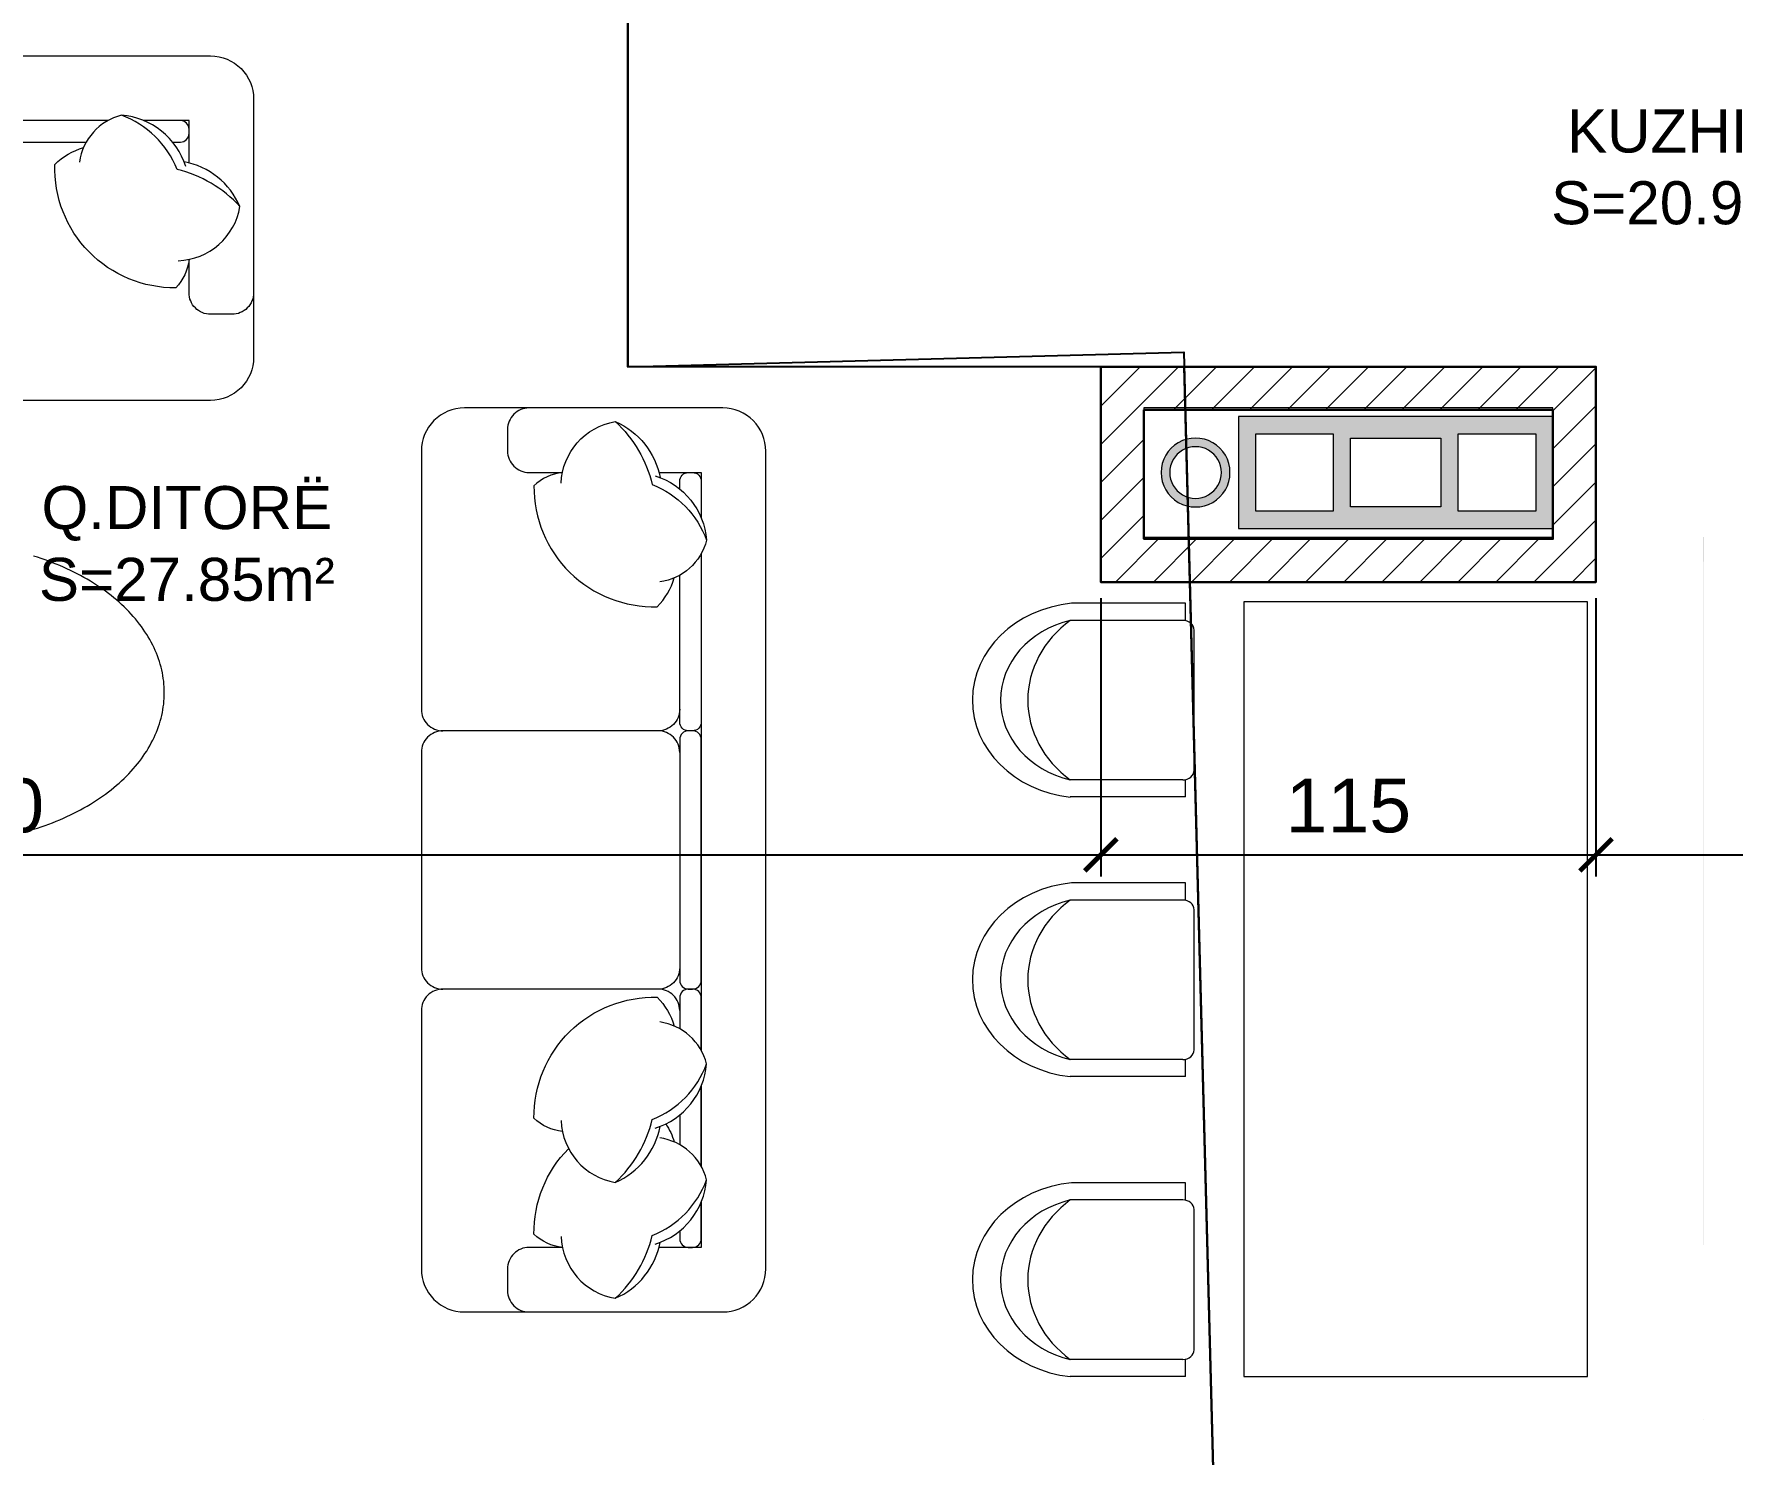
# Model space of a CAD drawing. Header units: centimetres. Extents: x 105417 to 110818, y -55119 to -48326.
# Drawn here: x 106506.6 to 106901, y -51200.4 to -50870.5 of the extents above; entities that cross this region are included whole.
import ezdxf

# ---------------------------------------------------------------- set-up
doc = ezdxf.new("R2010")
doc.units = ezdxf.units.CM
doc.header["$LTSCALE"] = 50
doc.header["$MEASUREMENT"] = 0
doc.layers.get('0').update_dxf_attribs({"color": 8})
for name, color, linetype in [('BORD', 5, 'Continuous'), ('COTE 50ème', 1, 'Continuous'), ('TALUS', 2, 'Continuous')]:
    doc.layers.add(name, color=color, linetype=linetype)
doc.layers.add('DEMOL', color=7, linetype='Continuous', lineweight=60, true_color=0xe6ac00)
doc.layers.add('FMULT', color=150, linetype='Continuous', plot=False)
for name, color, linetype, lineweight in [('MACONNERIE COUPE', 7, 'Continuous', 30), ('MACONNERIE HACHURE', 253, 'Continuous', 13), ('mobilimi', 8, 'Continuous', 9), ('PERCEMENT', 253, 'Continuous', 20)]:
    doc.layers.add(name, color=color, linetype=linetype, lineweight=lineweight)
doc.styles.add('RS_TEXT_1.50', font='arial.ttf', dxfattribs={"height": 12.5})
doc.styles.add('RS_TXT_50', font='arial.ttf', dxfattribs={"height": 12.5})
doc.dimstyles.new('RS_50CM_LINEAIRE', dxfattribs={"dimscale": 5, "dimtxt": 12.5, "dimasz": 1.5, "dimexe": 1, "dimexo": 2.5, "dimgap": 1, "dimtad": 1, "dimdec": 1, "dimrnd": 0.5, "dimdsep": 46, "dimtxsty": 'RS_TXT_50', "dimblk1": 'ARCHTICK', "dimblk2": 'ARCHTICK', "dimsah": 1, "dimcen": 2.5, "dimdle": 1, "dimclrt": 4, "dimadec": 0, "dimazin": 2, "dimtfac": 1, "dimtdec": 1, "dimtix": 1, "dimtmove": 2, "dimatfit": 3, "dimfxl": 1, "dimtolj": 1, "dimtzin": 0, "dimarcsym": 0})

# ---------------------------------------------------------------- blocks, each defined once
blk = doc.blocks.new('1111')
at = {"layer": 'mobilimi'}
for p, q in [((7498090.66, 4737224.66), (7498067.1, 4737224.66)), ((7498090.66, 4737221.1), (7498090.66, 4737224.66)), ((7498090.15, 4737221.13), (7498066.85, 4737221.13)), ((7498092.44, 4737190.14), (7498092.44, 4737219.13)), ((7498090.15, 4737188.14), (7498066.85, 4737188.14)), ((7498090.66, 4737184.61), (7498090.66, 4737188.14)), ((7498090.66, 4737184.61), (7498066.85, 4737184.61))]:
    blk.add_line(p, q, dxfattribs=at)
for centre, major_axis, start_param, end_param in [((7498069.68, 4737204.62), (-23.08, 0), -1.458692, 1.447759), ((7498071.99, 4737204.63), (-19.57, 0), -1.304651, 1.304651), ((7498082.73, 4737204.63), (24.67, 0), 2.270248, 4.012938), ((7498090.15, 4737219.13), (-2.29, 0), 3.141593, 4.712389), ((7498090.15, 4737190.14), (2.29, 0), 4.712389, 6.283185)]:
    blk.add_ellipse(centre, major_axis=major_axis, ratio=0.87377, start_param=start_param, end_param=end_param, dxfattribs=at)
blk = doc.blocks.new('_ArchTick')
at = {"color": 0, "linetype": 'ByBlock', "const_width": 0.15}
blk.add_lwpolyline([(-0.5, -0.5), (0.5, 0.5)], dxfattribs=at)
blk = doc.blocks.new('*D956')
at = {"layer": 'COTE 50ème', "color": 0, "lineweight": -2, "ltscale": 0.5, "transparency": 16777216}
for p, q in [((106754.35, -51001.51), (106754.35, -51066.17)), ((106234.35, -51018.24), (106234.35, -51066.17)), ((106229.35, -51061.17), (106759.35, -51061.17))]:
    blk.add_line(p, q, dxfattribs=at)
at = {"layer": 'Defpoints', "color": 0, "ltscale": 0.5, "transparency": 16777216}
for p in [(106754.35, -50989.01), (106234.35, -51005.74), (106754.35, -51061.17)]:
    blk.add_point(p, dxfattribs=at)
at = {"layer": 'COTE 50ème', "color": 0, "lineweight": -2, "ltscale": 0.5, "transparency": 16777216, "xscale": 7.5, "yscale": 7.5, "zscale": 7.5, "rotation": 180}
blk.add_blockref('_ArchTick', (106234.35, -51061.17), dxfattribs=at)
at = {"layer": 'COTE 50ème', "color": 0, "lineweight": -2, "ltscale": 0.5, "transparency": 16777216, "xscale": 7.5, "yscale": 7.5, "zscale": 7.5}
blk.add_blockref('_ArchTick', (106754.35, -51061.17), dxfattribs=at)
at = {"layer": 'COTE 50ème', "color": 4, "ltscale": 0.5, "transparency": 16777216, "insert": (106494.35, -51049.79), "char_height": 12.5, "attachment_point": 5, "style": 'RS_TXT_50'}
blk.add_mtext('\\A1;520', dxfattribs=at)
blk = doc.blocks.new('*D957')
at = {"layer": 'COTE 50ème', "color": 0, "lineweight": -2, "ltscale": 0.5, "transparency": 16777216}
for p, q in [((106754.35, -51001.51), (106754.35, -51066.17)), ((106869.35, -51001.51), (106869.35, -51066.17)), ((106749.35, -51061.17), (106874.35, -51061.17))]:
    blk.add_line(p, q, dxfattribs=at)
at = {"layer": 'Defpoints', "color": 0, "ltscale": 0.5, "transparency": 16777216}
for p in [(106754.35, -50989.01), (106869.35, -50989.01), (106869.35, -51061.17)]:
    blk.add_point(p, dxfattribs=at)
at = {"layer": 'COTE 50ème', "color": 0, "lineweight": -2, "ltscale": 0.5, "transparency": 16777216, "xscale": 7.5, "yscale": 7.5, "zscale": 7.5, "rotation": 180}
blk.add_blockref('_ArchTick', (106754.35, -51061.17), dxfattribs=at)
at = {"layer": 'COTE 50ème', "color": 0, "lineweight": -2, "ltscale": 0.5, "transparency": 16777216, "xscale": 7.5, "yscale": 7.5, "zscale": 7.5}
blk.add_blockref('_ArchTick', (106869.35, -51061.17), dxfattribs=at)
at = {"layer": 'COTE 50ème', "color": 4, "ltscale": 0.5, "transparency": 16777216, "insert": (106811.85, -51049.79), "char_height": 12.5, "attachment_point": 5, "style": 'RS_TXT_50'}
blk.add_mtext('\\A1;115', dxfattribs=at)
blk = doc.blocks.new('*D958')
at = {"layer": 'COTE 50ème', "color": 0, "lineweight": -2, "ltscale": 0.5, "transparency": 16777216}
for p, q in [((106869.35, -51001.51), (106869.35, -51066.17)), ((107044.35, -51009.46), (107044.35, -51066.17)), ((106864.35, -51061.17), (107049.35, -51061.17))]:
    blk.add_line(p, q, dxfattribs=at)
at = {"layer": 'Defpoints', "color": 0, "ltscale": 0.5, "transparency": 16777216}
for p in [(106869.35, -50989.01), (107044.35, -50996.96), (107044.35, -51061.17)]:
    blk.add_point(p, dxfattribs=at)
at = {"layer": 'COTE 50ème', "color": 0, "lineweight": -2, "ltscale": 0.5, "transparency": 16777216, "xscale": 7.5, "yscale": 7.5, "zscale": 7.5, "rotation": 180}
blk.add_blockref('_ArchTick', (106869.35, -51061.17), dxfattribs=at)
at = {"layer": 'COTE 50ème', "color": 0, "lineweight": -2, "ltscale": 0.5, "transparency": 16777216, "xscale": 7.5, "yscale": 7.5, "zscale": 7.5}
blk.add_blockref('_ArchTick', (107044.35, -51061.17), dxfattribs=at)
at = {"layer": 'COTE 50ème', "color": 4, "ltscale": 0.5, "transparency": 16777216, "insert": (106956.85, -51049.79), "char_height": 12.5, "attachment_point": 5, "style": 'RS_TXT_50'}
blk.add_mtext('\\A1;175', dxfattribs=at)
blk = doc.blocks.new('*D1062')
at = {"layer": 'COTE 50ème', "color": 0, "lineweight": -2, "ltscale": 0.5, "transparency": 16777216}
for p, q in [((105995.75, -52042.36), (105995.75, -49967.36)), ((106966.85, -49972.36), (105990.75, -49972.36)), ((106196.86, -52037.36), (105990.75, -52037.36))]:
    blk.add_line(p, q, dxfattribs=at)
at = {"layer": 'Defpoints', "color": 0, "ltscale": 0.5, "transparency": 16777216}
for p in [(105995.75, -49972.36), (106979.35, -49972.36), (106209.36, -52037.36)]:
    blk.add_point(p, dxfattribs=at)
at = {"layer": 'COTE 50ème', "color": 0, "lineweight": -2, "ltscale": 0.5, "transparency": 16777216, "xscale": 7.5, "yscale": 7.5, "zscale": 7.5}
for p, rotation in [((105995.75, -49972.36), 90), ((105995.75, -52037.36), 270)]:
    blk.add_blockref('_ArchTick', p, dxfattribs=dict(at, rotation=rotation))
at = {"layer": 'COTE 50ème', "color": 4, "ltscale": 0.5, "transparency": 16777216, "insert": (105984.37, -51004.86), "char_height": 12.5, "attachment_point": 5, "rotation": 90, "style": 'RS_TXT_50'}
blk.add_mtext('\\A1;2065', dxfattribs=at)

msp = doc.modelspace()

# ---------------------------------------------------------------- hatches: boundary and pattern name
at = {"layer": 'MACONNERIE HACHURE'}
h = msp.add_hatch(dxfattribs=at)
h.set_pattern_fill('ANSI31', color=256, scale=50, style=0)
h.paths.add_polyline_path([(107979.35, -50366.36), (108090.35, -50366.36), (108090.35, -50324.36), (107979.35, -50324.36)])
h.paths.add_polyline_path([(107987.35, -50358.36), (108082.35, -50358.36), (108082.35, -50332.36), (107987.35, -50332.36)], flags=16)
h.paths.add_polyline_path([(106528.35, -50366.36), (106639.35, -50366.36), (106639.35, -50324.36), (106528.35, -50324.36)])
h.paths.add_polyline_path([(106536.35, -50358.36), (106631.35, -50358.36), (106631.35, -50332.36), (106536.35, -50332.36)], flags=16)
h.paths.add_polyline_path([(106399.35, -52012.36), (106344.35, -52012.36), (106344.35, -52037.36), (106399.35, -52037.36)])
h.paths.add_polyline_path([(106579.35, -52037.36), (106679.35, -52037.36), (106679.35, -52012.36), (106579.35, -52012.36)])
h.paths.add_polyline_path([(108409.35, -50417.36), (108409.35, -50357.36), (108384.35, -50357.36), (108384.35, -50417.36)])
h.paths.add_polyline_path([(107296.85, -50332.36), (107321.85, -50332.36), (107321.85, -50112.36), (107296.85, -50112.36)])
h.paths.add_polyline_path([(107614.35, -50142.36), (107639.35, -50142.36), (107639.35, -49972.36), (107521.85, -49972.36), (107521.85, -49997.36), (107614.35, -49997.36)])
h.paths.add_polyline_path([(107296.85, -50112.36), (107321.85, -50112.36), (107321.85, -49972.36), (107296.85, -49972.36)])
h.paths.add_polyline_path([(107004.35, -50142.36), (106979.35, -50142.36), (106979.35, -49972.36), (107096.85, -49972.36), (107096.85, -49997.36), (107004.35, -49997.36)])
h.paths.add_polyline_path([(108384.35, -50672.36), (108409.35, -50672.36), (108409.35, -50597.36), (108384.35, -50597.36)])
h.paths.add_polyline_path([(106209.35, -50417.36), (106209.35, -50357.36), (106234.35, -50357.36), (106234.35, -50417.36)])
h.paths.add_polyline_path([(106234.35, -50752.25), (106209.35, -50752.25), (106209.35, -50697.36), (106234.35, -50697.36)])
h.paths.add_polyline_path([(108384.35, -50752.25), (108409.35, -50752.25), (108409.35, -50697.36), (108384.35, -50697.36)])
h.paths.add_polyline_path([(106234.35, -51247.36), (106209.35, -51247.36), (106209.35, -51192.47), (106234.35, -51192.47)])
h.paths.add_polyline_path([(106754.35, -50947.8), (106869.35, -50947.8), (106869.35, -50997.8), (106754.35, -50997.8)])
h.paths.add_polyline_path([(106764.35, -50957.8), (106859.35, -50957.8), (106859.35, -50987.8), (106764.35, -50987.8)], flags=16)
h.paths.add_polyline_path([(107749.35, -50947.36), (107864.35, -50947.36), (107864.35, -50997.36), (107749.35, -50997.36)])
h.paths.add_polyline_path([(107759.35, -50957.36), (107854.35, -50957.36), (107854.35, -50987.36), (107759.35, -50987.36)], flags=16)
h.paths.add_polyline_path([(107059.35, -51297.36), (107079.35, -51297.36), (107079.35, -51307.36), (107059.35, -51307.36)])
h.paths.add_polyline_path([(107004.35, -50357.36), (107096.85, -50357.36), (107096.85, -50332.36), (107004.35, -50332.36)])
h.paths.add_polyline_path([(106619.47, -50617.36), (106644.47, -50617.36), (106644.47, -50672.36), (106619.47, -50672.36)])
h.paths.add_polyline_path([(106234.35, -51032.36), (106209.35, -51032.36), (106209.35, -50912.36), (106234.35, -50912.36)])
h.paths.add_polyline_path([(107044.35, -50768.68), (106979.35, -50768.68), (106979.35, -50746.68), (107004.35, -50746.68), (107004.35, -50756.68), (107044.35, -50756.68)])
h.paths.add_polyline_path([(106234.35, -50672.36), (106209.35, -50672.36), (106209.35, -50597.36), (106234.35, -50597.36)])
h.paths.add_polyline_path([(107149.35, -51567.36), (107059.35, -51567.36), (107059.35, -51487.36), (106906.35, -51487.36), (106906.35, -51582.35), (106894.35, -51582.35), (106894.35, -51462.36), (107059.35, -51462.36), (107059.35, -51407.36), (107079.35, -51407.36), (107079.35, -51511.36), (107149.35, -51511.36), (107149.35, -51462.36), (107184.35, -51462.36), (107184.35, -51482.36), (107174.35, -51482.36), (107174.35, -51532.36), (107149.35, -51532.36), (107149.35, -51516.36), (107079.35, -51516.36), (107079.35, -51542.36), (107149.35, -51542.36)])
h.paths.add_polyline_path([(106979.35, -50392.36), (107004.35, -50392.36), (107004.35, -50654.68), (106979.35, -50654.68), (106979.35, -50617.36), (106919.35, -50617.36), (106919.35, -50592.36), (106979.35, -50592.36)])
h.paths.add_polyline_path([(107039.35, -52012.36), (106906.35, -52012.36), (106906.35, -51858.36), (106894.35, -51858.36), (106894.35, -52012.36), (106859.35, -52012.36), (106859.35, -52037.36), (107039.35, -52037.36)])
h.paths.add_polyline_path([(106344.35, -51612.36), (106344.35, -51670.47), (106319.35, -51670.47), (106319.35, -51617.36), (106209.35, -51617.36), (106209.35, -51527.36), (106234.35, -51527.36), (106234.35, -51592.36), (106567.35, -51592.36), (106567.35, -51587.36), (106719.35, -51587.36), (106719.35, -51577.36), (106731.35, -51577.36), (106731.35, -51672.36), (106792.22, -51672.36), (106792.22, -51684.36), (106719.35, -51684.36), (106719.35, -51612.36)])
h.paths.add_polyline_path([(106782.35, -51277.36), (106782.35, -51371.36), (106770.35, -51371.36), (106770.35, -51297.36), (106632.35, -51297.36), (106632.35, -51463.36), (106770.35, -51463.36), (106770.35, -51453.36), (106782.35, -51453.36), (106782.35, -51475.36), (106731.35, -51475.36), (106731.35, -51485.36), (106719.35, -51485.36), (106719.35, -51475.36), (106612.35, -51475.36), (106612.35, -51297.36), (106344.35, -51297.36), (106344.35, -51277.36)])
h.paths.add_polyline_path([(107559.35, -51297.36), (107539.35, -51297.36), (107539.35, -51307.36), (107559.35, -51307.36)])
h.paths.add_polyline_path([(107614.35, -50357.36), (107521.85, -50357.36), (107521.85, -50332.36), (107614.35, -50332.36)])
h.paths.add_polyline_path([(107994.35, -50617.36), (107969.35, -50617.36), (107969.35, -50672.36), (107994.35, -50672.36)])
h.paths.add_polyline_path([(108384.35, -51032.36), (108409.35, -51032.36), (108409.35, -50912.36), (108384.35, -50912.36)])
h.paths.add_polyline_path([(107574.35, -50768.68), (107639.35, -50768.68), (107639.35, -50746.68), (107614.35, -50746.68), (107614.35, -50756.68), (107574.35, -50756.68)])
h.paths.add_polyline_path([(107129.19, -51192.36), (107079.35, -51192.36), (107079.35, -51152.36), (107129.19, -51152.36)])
h.paths.add_polyline_path([(107289.35, -51192.36), (107249.35, -51192.36), (107249.35, -51152.36), (107289.35, -51152.36)])
h.paths.add_polyline_path([(106344.35, -51940.47), (106319.35, -51940.47), (106319.35, -51987.36), (106344.35, -51987.36)])
h.paths.add_polyline_path([(106234.35, -51297.36), (106209.35, -51297.36), (106209.35, -51347.36), (106234.35, -51347.36)])
h.paths.add_polyline_path([(107489.52, -51192.36), (107539.35, -51192.36), (107539.35, -51152.36), (107489.52, -51152.36)])
h.paths.add_polyline_path([(107329.35, -51192.36), (107369.35, -51192.36), (107369.35, -51152.36), (107329.35, -51152.36)])
h.paths.add_polyline_path([(107174.35, -52012.36), (107194.35, -52012.36), (107194.35, -52037.36), (107174.35, -52037.36)])
h.paths.add_polyline_path([(107469.35, -51567.36), (107559.35, -51567.36), (107559.35, -51487.36), (107712.35, -51487.36), (107712.35, -51582.35), (107724.35, -51582.35), (107724.35, -51462.36), (107559.35, -51462.36), (107559.35, -51407.36), (107539.35, -51407.36), (107539.35, -51511.36), (107469.35, -51511.36), (107469.35, -51462.36), (107284.35, -51462.36), (107284.35, -51482.36), (107444.35, -51482.36), (107444.35, -51532.36), (107469.35, -51532.36), (107469.35, -51516.36), (107539.35, -51516.36), (107539.35, -51542.36), (107469.35, -51542.36)])
h.paths.add_polyline_path([(108274.35, -51940.47), (108299.35, -51940.47), (108299.35, -51987.36), (108274.35, -51987.36)])
h.paths.add_polyline_path([(107294.35, -50357.36), (107276.85, -50357.36), (107276.85, -50332.36), (107341.85, -50332.36), (107341.85, -50357.36), (107324.35, -50357.36), (107324.35, -50822.36), (107294.35, -50822.36)])
h.paths.add_polyline_path([(107639.35, -50392.36), (107614.35, -50392.36), (107614.35, -50654.68), (107639.35, -50654.68), (107639.35, -50617.36), (107699.35, -50617.36), (107699.35, -50592.36), (107639.35, -50592.36)])
h.paths.add_polyline_path([(107294.35, -52012.36), (107444.35, -52012.36), (107444.35, -52037.36), (107294.35, -52037.36)])
h.paths.add_polyline_path([(107579.35, -52012.36), (107712.35, -52012.36), (107712.35, -51858.36), (107724.35, -51858.36), (107724.35, -52012.36), (108274.35, -52012.36), (108274.35, -52037.36), (107579.35, -52037.36)])
h.paths.add_polyline_path([(108274.35, -51612.36), (108274.35, -51670.47), (108299.35, -51670.47), (108299.35, -51617.36), (108409.35, -51617.36), (108409.35, -51527.36), (108384.35, -51527.36), (108384.35, -51592.36), (108051.35, -51592.36), (108051.35, -51587.36), (107899.35, -51587.36), (107899.35, -51577.36), (107887.35, -51577.36), (107887.35, -51672.36), (107826.49, -51672.36), (107826.49, -51684.36), (107899.35, -51684.36), (107899.35, -51612.36)])
h.paths.add_polyline_path([(107836.35, -51277.36), (107836.35, -51371.36), (107848.35, -51371.36), (107848.35, -51297.36), (107986.35, -51297.36), (107986.35, -51463.36), (107848.35, -51463.36), (107848.35, -51453.36), (107836.35, -51453.36), (107836.35, -51475.36), (107887.35, -51475.36), (107887.35, -51485.36), (107899.35, -51485.36), (107899.35, -51475.36), (108006.35, -51475.36), (108006.35, -51297.36), (108274.35, -51297.36), (108274.35, -51277.36)])
h.paths.add_polyline_path([(108384.35, -51297.36), (108409.35, -51297.36), (108409.35, -51347.36), (108384.35, -51347.36)])
h.paths.add_polyline_path([(108384.35, -51247.36), (108409.35, -51247.36), (108409.35, -51192.47), (108384.35, -51192.47)])
h.paths.add_polyline_path([(106906.35, -51766.36), (107149.35, -51766.36), (107149.35, -51746.36), (106906.35, -51746.36), (106906.35, -51664.35), (106894.35, -51664.35), (106894.35, -51672.36), (106884.35, -51672.36), (106884.35, -51684.36), (106894.35, -51684.36), (106894.35, -51776.36), (106906.35, -51776.36)])
h.paths.add_polyline_path([(107712.35, -51766.36), (107469.35, -51766.36), (107469.35, -51746.36), (107712.35, -51746.36), (107712.35, -51664.35), (107724.35, -51664.35), (107724.35, -51672.36), (107734.35, -51672.36), (107734.35, -51684.36), (107724.35, -51684.36), (107724.35, -51776.36), (107712.35, -51776.36)])
at = {"layer": 'PERCEMENT'}
h = msp.add_hatch(color=256, dxfattribs=at)
h.paths.add_polyline_path([(106859.35, -50959.36), (106786.35, -50959.36), (106786.35, -50985.36), (106859.35, -50985.36)])
h.paths.add_polyline_path([(106855.35, -50963.36), (106855.35, -50981.36), (106837.35, -50981.36), (106837.35, -50963.36)], flags=0)
h.paths.add_polyline_path([(106833.35, -50980.36), (106812.35, -50980.36), (106812.35, -50964.36), (106833.35, -50964.36)], flags=0)
h.paths.add_polyline_path([(106808.35, -50963.36), (106808.35, -50981.36), (106790.35, -50981.36), (106790.35, -50963.36)], flags=0)
h = msp.add_hatch(color=256, dxfattribs=at)
edge = h.paths.add_edge_path()
edge.add_ellipse((106776.35, -50972.36), major_axis=(5.66, 5.66), ratio=1, start_angle=135, end_angle=315)
edge.add_ellipse((106776.35, -50972.36), major_axis=(5.66, 5.66), ratio=1, start_angle=315, end_angle=495)
edge = h.paths.add_edge_path(flags=0)
edge.add_ellipse((106776.35, -50972.36), major_axis=(-4.24, 4.24), ratio=1, start_angle=-135, end_angle=45, ccw=False)
edge.add_ellipse((106776.35, -50972.36), major_axis=(-4.24, 4.24), ratio=1, start_angle=45, end_angle=225, ccw=False)
at = {"layer": 'TALUS', "ltscale": 0.5, "true_color": 0xf8991e, "transparency": 33554610}
h = msp.add_hatch(color=30, dxfattribs=at)
h.dxf.hatch_style = 1
h.paths.add_polyline_path([(107294.35, -50822.36), (107324.35, -50822.36), (107324.35, -49972.36), (107294.35, -49972.36)])
h.paths.add_polyline_path([(106319.35, -50962.36), (106319.35, -50962.36), (106319.35, -50957.36), (106319.35, -50957.36)])
edge = h.paths.add_edge_path()
edge.add_line((106894.35, -50987.36), (106724.35, -50987.34))
edge.add_line((106724.35, -50987.34), (106724.35, -50987.36))
edge.add_line((106724.35, -50987.36), (106704.35, -50987.36))
edge.add_line((106704.35, -50987.36), (106344.35, -50987.36))
edge.add_line((106344.35, -50987.36), (106344.35, -50987.36))
edge.add_line((106344.35, -50987.36), (106894.25, -50987.36))
edge.add_line((106894.25, -50987.36), (106894.35, -51192.36))
edge.add_line((106894.35, -51192.36), (106894.46, -51192.36))
edge.add_arc((106892.01, -51193.36), 2.64, 22.2557, 27.5785)
edge.add_line((106894.35, -51192.14), (106894.35, -51153.36))
edge.add_line((106894.35, -51153.36), (106894.35, -51153.36))
edge.add_line((106894.35, -51153.36), (106894.35, -50987.36))
h.paths.add_polyline_path([(106259.35, -50982.36), (106259.35, -50962.36), (106209.35, -50962.36), (106209.35, -50982.36)])
h.paths.add_polyline_path([(106319.35, -50982.36), (106259.35, -50982.36), (106259.35, -50962.36), (106319.35, -50962.36), (106209.35, -50962.36), (106209.35, -50982.36), (106209.35, -50982.36), (106319.35, -50982.36), (106319.35, -50987.36), (106319.35, -50987.36)])

# ---------------------------------------------------------------- linework, layer by layer
at = {"layer": 'BORD', "lineweight": 5, "ltscale": 0.5}
msp.add_lwpolyline([(106859.35, -50957.36), (106764.35, -50957.36), (106764.35, -50987.36), (106859.35, -50987.36)], close=True, dxfattribs=at)
at = {"layer": 'FMULT', "ltscale": 0.5}
for points in [[(106644.47, -50617.36), (106644.47, -50947.8), (106773.64, -50944.42), (106782.35, -51277.36), (107044.35, -51277.36), (107044.35, -50768.68), (106979.35, -50768.68), (106979.35, -50617.36)], [(106234.35, -50697.36), (106234.35, -51247.36), (106344.35, -51247.36), (106344.35, -51277.36), (106782.35, -51277.36), (106773.73, -50947.8), (106644.47, -50947.8), (106644.47, -50697.36)]]:
    msp.add_lwpolyline(points, close=True, dxfattribs=at)
at = {"layer": 'MACONNERIE COUPE'}
for points in [[(106754.35, -50947.8), (106869.35, -50947.8), (106869.35, -50997.8), (106754.35, -50997.8)], [(106764.35, -50957.8), (106859.35, -50957.8), (106859.35, -50987.8), (106764.35, -50987.8)]]:
    msp.add_lwpolyline(points, close=True, dxfattribs=at)
at = {"layer": 'mobilimi'}
for points in [[(106487.58, -50955.6, -0.414214), (106482.58, -50950.6, -0.414214), (106477.58, -50955.6), (106417.58, -50955.6, -0.414214), (106407.58, -50945.6), (106407.58, -50885.6, -0.414214), (106417.58, -50875.6), (106547.58, -50875.6, -0.414214), (106557.58, -50885.6), (106557.58, -50945.6, -0.414214), (106547.58, -50955.6), (106487.58, -50955.6, -0.414214), (106482.58, -50950.6, -0.414214), (106477.58, -50955.6)], [(106523.75, -50890.6), (106484.58, -50890.6, 0.414214), (106482.58, -50892.6), (106482.58, -50893.6, 0.414214), (106484.58, -50895.6), (106518.71, -50895.6, 0.414214)], [(106541.81, -50901.28, 0.306663), (106526.89, -50889.36, 0.30633), (106517.15, -50900.24, -0.872847)], [(106554.4, -50910.55, 0.14773), (106539.79, -50901.96, 0.213343), (106526.89, -50889.36, 0.178662)], [(106540.58, -50890.6), (106532.06, -50890.6, 0.414214)], [(106538.77, -50895.6), (106540.58, -50895.6, 0.414214), (106542.58, -50893.6), (106542.58, -50892.6, 0.414214), (106540.58, -50890.6)], [(106542.59, -50922.85, -0.165541), (106539.5, -50929.46, -0.425989), (106511.42, -50900.81, -0.121523), (106518.09, -50896.87, 7.115464)], [(106540.07, -50923.16, 0.356772), (106554.4, -50910.55, 0.249542), (106541.42, -50900.17, -9.61688)], [(106557.58, -50930.6, -0.414214), (106552.58, -50935.6), (106547.58, -50935.6, -0.414214), (106542.58, -50930.6), (106542.58, -50922.85)], [(106621.54, -50957.36, 0.414214), (106616.54, -50962.36), (106616.54, -50967.36, 0.414214), (106621.54, -50972.36), (106629.29, -50972.36)], [(106628.99, -50974.87, -0.356772), (106641.59, -50960.54, -0.249542), (106651.98, -50973.53, 9.61688)], [(106641.59, -50960.54, -0.14773), (106650.18, -50975.16, -0.213343), (106662.79, -50988.05, -0.178662)], [(106629.29, -50972.35, 0.165541), (106622.69, -50975.44, 0.425989), (106651.33, -51003.53, 0.121523), (106655.28, -50996.86, -7.115464)], [(106650.87, -50973.14, -0.306663), (106662.79, -50988.05, -0.30633), (106651.9, -50997.79, 0.872847)], [(106656.54, -50976.18), (106656.54, -50974.36, -0.414214), (106658.54, -50972.36), (106659.54, -50972.36, -0.414214), (106661.54, -50974.36)], [(106661.54, -50974.36), (106661.54, -50982.88, -0.414214)], [(106661.54, -50991.2), (106661.54, -51030.36, -0.414214), (106659.54, -51032.36), (106658.54, -51032.36, -0.414214), (106656.54, -51030.36), (106656.54, -50996.23, -0.414214)], [(106656.54, -51027.36, -0.414214), (106651.54, -51032.36), (106601.54, -51032.36, -0.414214)], [(106656.54, -51037.36, 0.414214), (106651.54, -51032.36)], [(106656.54, -51087.36, -0.414214), (106651.54, -51092.36)], [(106656.54, -51097.36, 0.414214), (106651.54, -51092.36), (106601.54, -51092.36, 0.414214)], [(106661.54, -51106.59), (106661.54, -51094.36, 0.414214), (106659.54, -51092.36), (106658.54, -51092.36, 0.414214), (106656.54, -51094.36), (106656.54, -51101.56, 0.414214)], [(106629.29, -51125.44, -0.165541), (106622.69, -51122.35, -0.425989), (106651.33, -51094.26, -0.121523), (106655.28, -51100.93, 7.115464)], [(106650.87, -51124.65, 0.306663), (106662.79, -51109.74, 0.30633), (106651.9, -51100, -0.872847)], [(106641.59, -51137.25, 0.14773), (106650.18, -51122.63, 0.213343), (106662.79, -51109.74, 0.178662)], [(106661.54, -51133.53), (106661.54, -51114.91, 0.414214)], [(106628.99, -51122.92, 0.356772), (106641.59, -51137.25, 0.249542), (106651.98, -51124.26, -9.61688)], [(106653.32, -51123.67, -0.071865), (106655.28, -51127.86, 7.115464)], [(106656.54, -51121.61), (106656.54, -51128.49, 0.414214)], [(106629.29, -51152.37, -0.165541), (106622.69, -51149.28, -0.200231), (106630.73, -51129.43, -0.121523)], [(106650.87, -51151.59, 0.306663), (106662.79, -51136.67, 0.30633), (106651.9, -51126.93, -0.872847)], [(106641.59, -51164.18, 0.14773), (106650.18, -51149.57, 0.213343), (106662.79, -51136.67, 0.178662)], [(106661.54, -51141.84), (106661.54, -51152.36), (106651.72, -51152.36, 0.414214)], [(106661.54, -51150.36), (106661.54, -51141.84, 0.414214)], [(106656.54, -51148.55), (106656.54, -51150.36, 0.414214), (106658.54, -51152.36), (106659.54, -51152.36, 0.414214), (106661.54, -51150.36)], [(106629.29, -51152.36), (106621.54, -51152.36, 0.414214), (106616.54, -51157.36), (106616.54, -51162.36, 0.414214), (106621.54, -51167.36)], [(106628.99, -51149.85, 0.356772), (106641.59, -51164.18, 0.249542), (106651.98, -51151.2, -9.61688)]]:
    msp.add_lwpolyline(points, format="xyb", dxfattribs=at)
for points in [[(106523.75, -50890.6), (106468.35, -50890.6)], [(106542.58, -50900.43), (106542.58, -50890.6), (106532.06, -50890.6)], [(106651.72, -50972.36), (106661.54, -50972.36), (106661.54, -50982.88)], [(106661.54, -50991.2), (106661.54, -51106.59)], [(106661.54, -51114.91), (106661.54, -51133.53)]]:
    msp.add_lwpolyline(points, dxfattribs=at)
for points in [[(106606.54, -50957.36, 0.414214), (106596.54, -50967.36), (106596.54, -51027.36, 0.414214), (106601.54, -51032.36, 0.414214), (106596.54, -51037.36), (106596.54, -51087.36, 0.414214), (106601.54, -51092.36, 0.414214), (106596.54, -51097.36), (106596.54, -51157.36, 0.414214), (106606.54, -51167.36), (106666.54, -51167.36, 0.414214), (106676.54, -51157.36), (106676.54, -50967.36, 0.414214), (106666.54, -50957.36)], [(106661.54, -51090.36), (106661.54, -51034.36, 0.414214), (106659.54, -51032.36), (106658.54, -51032.36, 0.414214), (106656.54, -51034.36), (106656.54, -51090.36, 0.414214), (106658.54, -51092.36), (106659.54, -51092.36, 0.414214)]]:
    msp.add_lwpolyline(points, format="xyb", close=True, dxfattribs=at)
msp.add_lwpolyline([(106787.54, -51002.36), (106787.54, -51182.36), (106867.35, -51182.36), (106867.35, -51002.36)], close=True, dxfattribs=at)
msp.add_polyline3d([(106506.48, -51055.23, 0), (106507.37, -51054.95, 0), (106508.26, -51054.65, 0), (106509.14, -51054.35, 0), (106510.01, -51054.03, 0), (106510.88, -51053.7, 0), (106511.73, -51053.36, 0), (106512.57, -51053.01, 0), (106513.4, -51052.65, 0), (106514.23, -51052.27, 0), (106515.04, -51051.89, 0), (106515.84, -51051.5, 0), (106516.63, -51051.1, 0), (106517.4, -51050.68, 0), (106518.17, -51050.26, 0), (106518.92, -51049.83, 0), (106519.66, -51049.39, 0), (106520.39, -51048.94, 0), (106521.11, -51048.48, 0), (106521.81, -51048.01, 0), (106522.5, -51047.53, 0), (106523.18, -51047.05, 0), (106523.84, -51046.55, 0), (106524.49, -51046.05, 0), (106525.12, -51045.54, 0), (106525.74, -51045.02, 0), (106526.34, -51044.5, 0), (106526.93, -51043.96, 0), (106527.5, -51043.42, 0), (106528.06, -51042.87, 0), (106528.6, -51042.32, 0), (106529.13, -51041.76, 0), (106529.64, -51041.19, 0), (106530.13, -51040.61, 0), (106530.61, -51040.03, 0), (106531.07, -51039.45, 0), (106531.52, -51038.85, 0), (106531.94, -51038.26, 0), (106532.35, -51037.65, 0), (106532.75, -51037.05, 0), (106533.12, -51036.43, 0), (106533.48, -51035.81, 0), (106533.82, -51035.19, 0), (106534.15, -51034.57, 0), (106534.45, -51033.94, 0), (106534.74, -51033.3, 0), (106535.01, -51032.66, 0), (106535.26, -51032.02, 0), (106535.49, -51031.38, 0), (106535.71, -51030.73, 0), (106535.9, -51030.08, 0), (106536.08, -51029.43, 0), (106536.24, -51028.78, 0), (106536.38, -51028.12, 0), (106536.5, -51027.46, 0), (106536.6, -51026.81, 0), (106536.69, -51026.15, 0), (106536.75, -51025.48, 0), (106536.8, -51024.82, 0), (106536.83, -51024.16, 0), (106536.84, -51023.5, 0), (106536.83, -51022.84, 0), (106536.8, -51022.17, 0), (106536.75, -51021.51, 0), (106536.69, -51020.85, 0), (106536.6, -51020.19, 0), (106536.5, -51019.53, 0), (106536.38, -51018.88, 0), (106536.24, -51018.22, 0), (106536.08, -51017.57, 0), (106535.9, -51016.91, 0), (106535.71, -51016.26, 0), (106535.49, -51015.62, 0), (106535.26, -51014.97, 0), (106535.01, -51014.33, 0), (106534.74, -51013.7, 0), (106534.45, -51013.06, 0), (106534.15, -51012.43, 0), (106533.82, -51011.8, 0), (106533.48, -51011.18, 0), (106533.12, -51010.56, 0), (106532.75, -51009.95, 0), (106532.35, -51009.34, 0), (106531.94, -51008.74, 0), (106531.52, -51008.14, 0), (106531.07, -51007.55, 0), (106530.61, -51006.96, 0), (106530.13, -51006.38, 0), (106529.64, -51005.81, 0), (106529.13, -51005.24, 0), (106528.6, -51004.68, 0), (106528.06, -51004.12, 0), (106527.5, -51003.57, 0), (106526.93, -51003.03, 0), (106526.34, -51002.5, 0), (106525.74, -51001.97, 0), (106525.12, -51001.45, 0), (106524.49, -51000.94, 0), (106523.84, -51000.44, 0), (106523.18, -50999.95, 0), (106522.5, -50999.46, 0), (106521.81, -50998.98, 0), (106521.11, -50998.52, 0), (106520.39, -50998.06, 0), (106519.66, -50997.61, 0), (106518.92, -50997.17, 0), (106518.17, -50996.73, 0), (106517.4, -50996.31, 0), (106516.63, -50995.9, 0), (106515.84, -50995.5, 0), (106515.04, -50995.1, 0), (106514.23, -50994.72, 0), (106513.4, -50994.35, 0), (106512.57, -50993.99, 0), (106511.73, -50993.64, 0), (106510.88, -50993.3, 0), (106510.01, -50992.97, 0), (106509.14, -50992.65, 0), (106508.26, -50992.34, 0), (106507.37, -50992.05, 0), (106506.48, -50991.76, 0)], dxfattribs=at)
at = {"layer": 'PERCEMENT', "lineweight": 5}
for points in [[(106859.35, -50959.36), (106786.35, -50959.36), (106786.35, -50985.36), (106859.35, -50985.36)], [(106808.35, -50963.36), (106808.35, -50981.36), (106790.35, -50981.36), (106790.35, -50963.36)], [(106855.35, -50963.36), (106855.35, -50981.36), (106837.35, -50981.36), (106837.35, -50963.36)], [(106833.35, -50980.36), (106812.35, -50980.36), (106812.35, -50964.36), (106833.35, -50964.36)]]:
    msp.add_lwpolyline(points, close=True, dxfattribs=at)
at = {"layer": 'PERCEMENT'}
for major_axis, start_param, end_param in [((5.66, 5.66), 5.497787, 8.63938), ((4.24, 4.24), 5.497787, 8.63938), ((5.66, 5.66), 2.356194, 5.497787), ((4.24, 4.24), 2.356194, 5.497787)]:
    msp.add_ellipse((106776.35, -50972.36), major_axis=major_axis, ratio=1, start_param=start_param, end_param=end_param, dxfattribs=at)

# ---------------------------------------------------------------- block references
at = {"layer": 'mobilimi', "xscale": 1.123327195006823, "yscale": 1.123327195006823, "zscale": 1.123327195006823}
for p in [(-8316035.14, -5372456.03), (-8316035.14, -5372520.99), (-8316035.14, -5372590.66)]:
    msp.add_blockref('1111', p, dxfattribs=at)

# ---------------------------------------------------------------- texts
at = {"layer": 'DEMOL', "lineweight": -2, "char_height": 10, "width": 93.9293, "attachment_point": 5, "style": 'RS_TEXT_1.50'}
for s, insert in [('KUZHINË\\PS=20.98m²', (106893.29, -50901.43)), ('Q.DITORË\\PS=27.85m²', (106542.07, -50988.91))]:
    msp.add_mtext(s, dxfattribs=dict(at, insert=insert))

# ---------------------------------------------------------------- dimensions: what is measured, and where the dimension line sits
at = {"layer": 'COTE 50ème', "ltscale": 0.5}
dim = msp.add_linear_dim(base=(105995.75, -49972.36), p1=(106209.36, -52037.36), p2=(106979.35, -49972.36), angle=90, dimstyle='RS_50CM_LINEAIRE', dxfattribs=at)
dim.commit()
dim.dimension.update_dxf_attribs({"geometry": '*D1062', "text_midpoint": (105984.37, -51004.86)})
for base, p1, p2, picture, middle in [((106754.35, -51061.17), (106234.35, -51005.74), (106754.35, -50989.01), '*D956', (106494.35, -51049.79)), ((106869.35, -51061.17), (106754.35, -50989.01), (106869.35, -50989.01), '*D957', (106811.85, -51049.79)), ((107044.35, -51061.17), (106869.35, -50989.01), (107044.35, -50996.96), '*D958', (106956.85, -51049.79))]:
    dim = msp.add_linear_dim(base=base, p1=p1, p2=p2, dimstyle='RS_50CM_LINEAIRE', dxfattribs=at)
    dim.commit()
    dim.dimension.update_dxf_attribs({"geometry": picture, "text_midpoint": middle})

doc.saveas('drawing.dxf')
